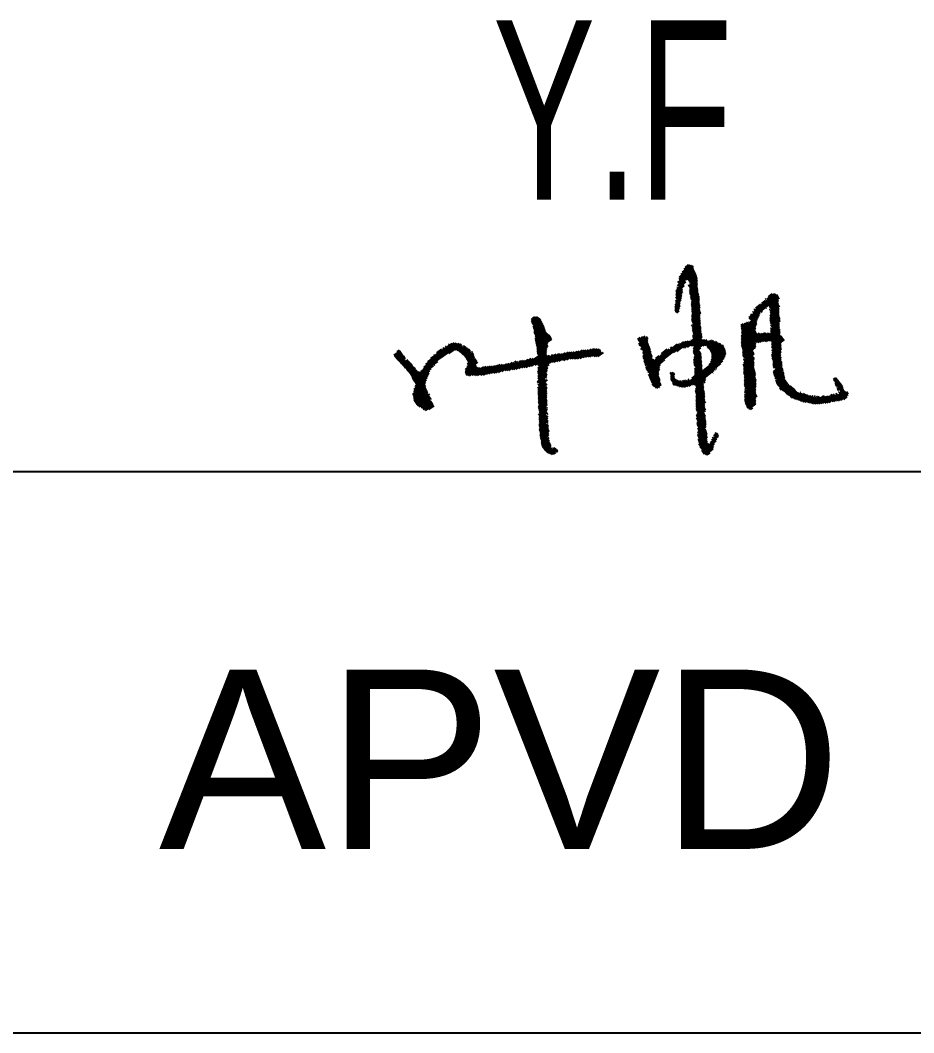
# Model space of a CAD drawing. Header units: millimetres. Extents: x -122 to 473, y -100 to 321.
# Drawn here: x 442.47 to 449.13, y 76 to 83.54 of the extents above; entities that cross this region are included whole.
import ezdxf

# ---------------------------------------------------------------- set-up
doc = ezdxf.new("R2010")
doc.units = ezdxf.units.MM
doc.styles.add('Arial', font='ARIAL.TTF', dxfattribs={"height": 0.2})
doc.styles.add('Arial Narrow', font='ARIALN.TTF', dxfattribs={"height": 0.2})

# ---------------------------------------------------------------- blocks, each defined once
blk = doc.blocks.new('Unknown-234528872-4356')
at = {"color": 7, "linetype": 'Continuous'}
for p, q in [((378.472, 80.1791), (457.6542, 80.1789)), ((378.472, 75.9972), (457.6296, 75.9972))]:
    blk.add_line(p, q, dxfattribs=at)
at = {"color": 7, "linetype": 'Continuous', "style": 'Arial'}
blk.add_text('APVD', height=1.33711, dxfattribs=at).set_placement((443.5037, 77.3666))
blk = doc.blocks.new('Unknown-234528872-4358')
at = {"color": 3, "linetype": 'Continuous'}
for p, q in [((447.3823, 81.6265), (447.4858, 81.7086)), ((447.3956, 81.6474), (447.4785, 81.7131)), ((447.4044, 81.6647), (447.4679, 81.715)), ((447.4166, 81.6847), (447.4602, 81.7192)), ((447.4261, 81.7026), (447.449, 81.7207)), ((447.3663, 81.5621), (447.4994, 81.6678)), ((447.3745, 81.579), (447.4956, 81.675)), ((447.3809, 81.615), (447.4865, 81.6988)), ((447.3812, 81.605), (447.4878, 81.6895)), ((447.3865, 81.5988), (447.4917, 81.6823)), ((447.4348, 81.6061), (447.5028, 81.6601)), ((447.4465, 81.6051), (447.5061, 81.6524)), ((447.4544, 81.601), (447.5088, 81.6442)), ((447.4554, 81.5915), (447.5115, 81.636)), ((447.3583, 81.5247), (447.4172, 81.5715)), ((447.3583, 81.5144), (447.4181, 81.5619)), ((447.3708, 81.5863), (447.3862, 81.5985)), ((447.3737, 81.599), (447.3758, 81.6007)), ((447.3749, 81.5483), (447.4289, 81.5911)), ((447.3773, 81.5605), (447.4278, 81.6006)), ((447.4472, 81.5643), (447.4509, 81.5673)), ((447.4519, 81.5577), (447.5154, 81.6081)), ((447.4571, 81.5722), (447.4617, 81.5758)), ((447.4571, 81.5205), (447.5159, 81.5672)), ((447.4584, 81.5112), (447.5172, 81.5579)), ((447.4588, 81.5322), (447.5154, 81.5771)), ((447.459, 81.553), (447.5154, 81.5977)), ((447.4595, 81.5431), (447.5154, 81.5874)), ((447.4598, 81.5846), (447.5142, 81.6278)), ((447.4632, 81.577), (447.5154, 81.6184)), ((447.3542, 81.4492), (447.3988, 81.4846)), ((447.3558, 81.4711), (447.4028, 81.5084)), ((447.3583, 81.5041), (447.4052, 81.5413)), ((447.3583, 81.4937), (447.4034, 81.5296)), ((447.3583, 81.4834), (447.4061, 81.5213)), ((447.3605, 81.4645), (447.4001, 81.496)), ((447.3629, 81.5491), (447.3647, 81.5505)), ((447.3645, 81.54), (447.3741, 81.5476)), ((447.4601, 81.5022), (447.5185, 81.5486)), ((447.4626, 81.4939), (447.5198, 81.5393)), ((447.4643, 81.4746), (447.5224, 81.5207)), ((447.4663, 81.4659), (447.5237, 81.5114)), ((447.4697, 81.4892), (447.5211, 81.53)), ((447.47, 81.4584), (447.5251, 81.5021)), ((447.471, 81.4386), (447.5315, 81.4865)), ((447.4742, 81.4514), (447.5264, 81.4928)), ((447.9017, 81.3154), (448.1192, 81.488)), ((447.9018, 81.3258), (448.1141, 81.4943)), ((447.9112, 81.3126), (448.1234, 81.481)), ((447.9306, 81.359), (448.1057, 81.4979)), ((447.9405, 81.3772), (448.0974, 81.5017)), ((448.0352, 81.4627), (448.0858, 81.5028)), ((448.0441, 81.4801), (448.0732, 81.5032)), ((447.3502, 81.415), (447.3905, 81.447)), ((447.3502, 81.4047), (447.3881, 81.4347)), ((447.3502, 81.3944), (447.3881, 81.4244)), ((447.3502, 81.384), (447.3877, 81.4138)), ((447.3542, 81.4389), (447.3968, 81.4727)), ((447.3542, 81.4285), (447.3937, 81.4599)), ((447.471, 81.4283), (447.5315, 81.4762)), ((447.471, 81.4179), (447.5315, 81.4659)), ((447.471, 81.4076), (447.5315, 81.4555)), ((447.475, 81.4004), (447.5315, 81.4452)), ((447.4751, 81.3901), (447.5315, 81.4349)), ((447.4751, 81.3798), (447.5329, 81.4257)), ((447.4751, 81.3695), (447.5362, 81.418)), ((447.4776, 81.3611), (447.5353, 81.4069)), ((447.9518, 81.3965), (447.9874, 81.4247)), ((447.9966, 81.432), (448.0205, 81.451)), ((448.0236, 81.4638), (448.0287, 81.4678)), ((448.0237, 81.4536), (448.0252, 81.4547)), ((448.0476, 81.4105), (448.1262, 81.4729)), ((448.0516, 81.4033), (448.1196, 81.4573)), ((448.055, 81.3957), (448.1196, 81.447)), ((448.0567, 81.3764), (448.1196, 81.4263)), ((448.0598, 81.3685), (448.1254, 81.4206)), ((448.0607, 81.3589), (448.1289, 81.4131)), ((448.0615, 81.3905), (448.1196, 81.4367)), ((446.2799, 81.3042), (446.3187, 81.3314)), ((446.2804, 81.2948), (446.3286, 81.3286)), ((446.2809, 81.3146), (446.3034, 81.3304)), ((447.3502, 81.3737), (447.3837, 81.4003)), ((447.3541, 81.3665), (447.3809, 81.3877)), ((447.3616, 81.3621), (447.3793, 81.3761)), ((447.473, 81.3679), (447.4736, 81.3683)), ((447.4751, 81.3385), (447.5363, 81.387)), ((447.4751, 81.3281), (447.5372, 81.3774)), ((447.4751, 81.3178), (447.5399, 81.3692)), ((447.4751, 81.3075), (447.5355, 81.3554)), ((447.4751, 81.3488), (447.4756, 81.3492)), ((447.4753, 81.2974), (447.5355, 81.3451)), ((447.4782, 81.2893), (447.5355, 81.3348)), ((447.4797, 81.3524), (447.5345, 81.3959)), ((447.5371, 81.3567), (447.5417, 81.3604)), ((447.8447, 81.2392), (447.9772, 81.3443)), ((447.8462, 81.2301), (447.9707, 81.3288)), ((447.914, 81.3459), (447.9222, 81.3524)), ((447.9147, 81.305), (447.9831, 81.3594)), ((447.9304, 81.3692), (447.9319, 81.3704)), ((447.9386, 81.386), (447.9436, 81.39)), ((447.9903, 81.3651), (447.9998, 81.3726)), ((448.0267, 81.3939), (448.0282, 81.3952)), ((448.0533, 81.3841), (448.0567, 81.3868)), ((448.0571, 81.3354), (448.1236, 81.3882)), ((448.0571, 81.3251), (448.1236, 81.3779)), ((448.0571, 81.3148), (448.1236, 81.3675)), ((448.0577, 81.3049), (448.1236, 81.3572)), ((448.0588, 81.2955), (448.1236, 81.3469)), ((448.0595, 81.3476), (448.1236, 81.3985)), ((448.0605, 81.2865), (448.1236, 81.3365)), ((448.0622, 81.2775), (448.1288, 81.3303)), ((446.2827, 81.2867), (446.337, 81.3247)), ((446.2854, 81.2788), (446.3444, 81.3202)), ((446.2885, 81.2713), (446.3483, 81.3132)), ((446.2928, 81.2548), (446.3562, 81.2992)), ((446.2936, 81.2456), (446.3602, 81.2922)), ((446.2945, 81.2657), (446.3523, 81.3062)), ((446.2964, 81.2378), (446.3639, 81.2851)), ((446.2994, 81.2107), (446.3733, 81.2625)), ((446.3003, 81.2211), (446.3706, 81.2703)), ((446.3017, 81.2318), (446.3672, 81.2777)), ((446.3025, 81.2031), (446.3761, 81.2547)), ((447.4722, 81.2639), (447.4791, 81.2693)), ((447.4755, 81.2562), (447.5398, 81.3072)), ((447.4791, 81.2487), (447.5395, 81.2966)), ((447.4791, 81.2383), (447.5395, 81.2863)), ((447.4791, 81.228), (447.5395, 81.276)), ((447.4807, 81.219), (447.5395, 81.2656)), ((447.4808, 81.281), (447.5355, 81.3244)), ((447.4826, 81.2721), (447.5355, 81.3141)), ((447.485, 81.212), (447.5435, 81.2585)), ((447.8421, 81.2681), (447.8557, 81.2789)), ((447.8426, 81.2582), (447.8687, 81.2789)), ((447.8435, 81.2485), (447.8948, 81.2893)), ((447.8445, 81.177), (447.9503, 81.261)), ((447.8453, 81.188), (447.9584, 81.2778)), ((447.8461, 81.1989), (447.9584, 81.2881)), ((447.8468, 81.2099), (447.9584, 81.2985)), ((447.8476, 81.2209), (447.9642, 81.3133)), ((447.8698, 81.2798), (447.8768, 81.2853)), ((447.8808, 81.2885), (447.8833, 81.2905)), ((447.898, 81.2918), (447.9009, 81.2941)), ((447.9819, 81.1415), (448.1276, 81.2571)), ((448.0632, 81.2369), (448.1276, 81.2881)), ((448.0632, 81.2266), (448.1276, 81.2777)), ((448.0632, 81.2679), (448.0643, 81.2688)), ((448.0632, 81.2163), (448.1276, 81.2674)), ((448.0659, 81.2597), (448.1317, 81.3119)), ((448.069, 81.2725), (448.1317, 81.3223)), ((448.0712, 81.2536), (448.1317, 81.3016)), ((446.3062, 81.196), (446.3789, 81.2468)), ((446.3079, 81.1679), (446.3875, 81.2236)), ((446.3086, 81.1587), (446.3916, 81.2168)), ((446.3093, 81.1884), (446.3816, 81.239)), ((446.3095, 81.1788), (446.3845, 81.2313)), ((446.31, 81.1499), (446.3973, 81.211)), ((446.3117, 81.1413), (446.4037, 81.2058)), ((446.3133, 81.1328), (446.4099, 81.2004)), ((446.3153, 81.1244), (446.4157, 81.1947)), ((446.3177, 81.1163), (446.4216, 81.1891)), ((446.3202, 81.1083), (446.4257, 81.1822)), ((447.0722, 81.1634), (447.089, 81.1768)), ((447.0789, 81.1274), (447.1454, 81.1802)), ((447.0794, 81.1485), (447.1269, 81.1862)), ((447.0835, 81.1414), (447.1307, 81.1788)), ((447.0997, 81.1749), (447.1101, 81.1831)), ((447.1357, 81.1828), (447.1398, 81.1861)), ((447.408, 81.0993), (447.548, 81.2103)), ((447.4278, 81.1047), (447.5497, 81.2014)), ((447.4408, 81.1047), (447.5506, 81.1918)), ((447.4678, 81.1157), (447.5509, 81.1816)), ((447.4817, 81.1784), (447.5435, 81.2275)), ((447.4827, 81.1896), (447.5435, 81.2378)), ((447.4829, 81.169), (447.5435, 81.2172)), ((447.4854, 81.202), (447.5435, 81.2482)), ((447.844, 81.1559), (447.9492, 81.2394)), ((447.844, 81.1457), (447.9484, 81.2285)), ((447.8441, 81.1664), (447.9498, 81.2503)), ((447.8444, 81.1356), (447.9524, 81.2214)), ((447.8448, 81.1256), (447.9568, 81.2145)), ((447.8452, 81.1156), (447.9505, 81.1992)), ((447.8456, 81.1056), (447.944, 81.1836)), ((447.9374, 81.1681), (447.9535, 81.1809)), ((447.944, 81.1836), (447.9547, 81.1921)), ((447.9501, 81.1472), (448.0275, 81.2086)), ((447.9505, 81.1992), (447.9558, 81.2034)), ((447.9513, 81.1584), (448.0176, 81.2111)), ((447.9524, 81.1697), (448.0009, 81.2081)), ((447.9535, 81.1809), (447.9863, 81.2069)), ((447.9547, 81.1921), (447.976, 81.2091)), ((447.9558, 81.1414), (448.0405, 81.2086)), ((447.9558, 81.2034), (447.9611, 81.2076)), ((447.9679, 81.1407), (448.0535, 81.2086)), ((448.0016, 81.1467), (448.1279, 81.2469)), ((448.0173, 81.1489), (448.1317, 81.2396)), ((448.0299, 81.1486), (448.1317, 81.2293)), ((448.0472, 81.1519), (448.1317, 81.2189)), ((448.0613, 81.1527), (448.1317, 81.2086)), ((448.0632, 81.2473), (448.0656, 81.2492)), ((448.0672, 81.1471), (448.1317, 81.1983)), ((448.0712, 81.14), (448.1376, 81.1927)), ((448.0712, 81.1297), (448.1442, 81.1876)), ((448.0712, 81.1193), (448.1498, 81.1817)), ((445.4572, 80.923), (445.7526, 81.1298)), ((445.4739, 80.9444), (445.7418, 81.132)), ((445.4789, 80.9576), (445.7275, 81.1318)), ((445.4917, 80.9764), (445.7172, 81.1343)), ((445.5064, 80.9964), (445.7071, 81.137)), ((445.5289, 81.0219), (445.6888, 81.1339)), ((445.6198, 81.0953), (445.6279, 81.101)), ((445.6378, 81.1079), (445.646, 81.1137)), ((445.6634, 81.0576), (445.7602, 81.1254)), ((445.6642, 81.1264), (445.6695, 81.1301)), ((445.7139, 81.0833), (445.7596, 81.1152)), ((445.7246, 81.081), (445.7668, 81.1105)), ((445.7332, 81.0772), (445.7855, 81.1139)), ((445.7402, 81.0724), (445.792, 81.1087)), ((445.7468, 81.0673), (445.798, 81.1031)), ((445.7744, 81.1158), (445.7757, 81.1168)), ((446.3208, 81.0795), (446.4004, 81.1353)), ((446.3211, 81.0895), (446.4305, 81.1661)), ((446.3217, 81.0704), (446.399, 81.1245)), ((446.322, 81.0998), (446.4286, 81.1745)), ((446.3233, 81.0618), (446.4041, 81.1184)), ((446.3253, 81.0534), (446.398, 81.1043)), ((447.0741, 81.1546), (447.0982, 81.1737)), ((447.0813, 81.119), (447.1483, 81.1722)), ((447.09, 81.1155), (447.1469, 81.1607)), ((447.0934, 81.1079), (447.1472, 81.1506)), ((447.0949, 81.0884), (447.1508, 81.1328)), ((447.1003, 81.103), (447.1481, 81.141)), ((447.1041, 81.0854), (447.1549, 81.1257)), ((447.1083, 81.0784), (447.1562, 81.1164)), ((447.109, 81.0583), (447.1636, 81.1017)), ((447.1103, 81.0697), (447.1604, 81.1095)), ((447.1327, 80.9428), (447.3672, 81.1289)), ((447.1366, 80.9355), (447.3795, 81.1283)), ((447.1416, 80.9292), (447.4134, 81.1449)), ((447.1478, 80.9238), (447.4308, 81.1484)), ((447.3139, 81.0969), (447.3263, 81.1068)), ((447.3384, 81.0647), (447.4475, 81.1513)), ((447.3633, 81.0741), (447.4586, 81.1497)), ((447.3846, 81.1324), (447.388, 81.135)), ((447.4216, 81.0997), (447.4237, 81.1014)), ((447.4672, 81.1566), (447.4683, 81.1574)), ((447.4782, 81.1653), (447.4788, 81.1658)), ((447.4801, 81.1152), (447.5488, 81.1697)), ((447.4857, 81.0782), (447.5886, 81.16)), ((447.4863, 81.0684), (447.5921, 81.1524)), ((447.4871, 81.0897), (447.5755, 81.1598)), ((447.4877, 81.0592), (447.5413, 81.1017)), ((447.4889, 81.1118), (447.5529, 81.1626)), ((447.4892, 81.1017), (447.563, 81.1603)), ((447.5597, 81.1163), (447.6034, 81.151)), ((447.5746, 81.1179), (447.6234, 81.1565)), ((447.5832, 81.1143), (447.6346, 81.1551)), ((447.5876, 81.1075), (447.6402, 81.1492)), ((447.5909, 81.0997), (447.6521, 81.1483)), ((447.5992, 81.096), (447.6624, 81.1461)), ((447.6043, 81.0898), (447.6687, 81.1408)), ((447.6071, 81.1539), (447.6099, 81.1562)), ((447.609, 81.0831), (447.6757, 81.1361)), ((447.6131, 81.0761), (447.684, 81.1323)), ((447.6167, 81.0686), (447.6938, 81.1297)), ((447.6197, 81.0606), (447.6978, 81.1226)), ((447.622, 81.0521), (447.7088, 81.121)), ((447.6235, 81.043), (447.7129, 81.1139)), ((447.624, 81.033), (447.7162, 81.1062)), ((447.8481, 81.0972), (447.9374, 81.1681)), ((447.8514, 81.0895), (447.9309, 81.1526)), ((447.8537, 81.081), (447.9243, 81.1371)), ((447.8537, 81.0707), (447.9178, 81.1216)), ((447.8537, 81.0604), (447.9113, 81.106)), ((447.8916, 81.0595), (447.9456, 81.1023)), ((447.8982, 81.075), (447.9467, 81.1135)), ((447.9047, 81.0905), (447.9479, 81.1247)), ((447.9113, 81.106), (447.949, 81.136)), ((447.9178, 81.1216), (447.9501, 81.1472)), ((447.9243, 81.1371), (447.9513, 81.1584)), ((447.9309, 81.1526), (447.9524, 81.1697)), ((447.9456, 81.1023), (447.9472, 81.1036)), ((447.9467, 81.1135), (447.9499, 81.1161)), ((447.9479, 81.1247), (447.9516, 81.1277)), ((447.949, 81.136), (447.9514, 81.1379)), ((448.0696, 81.0457), (448.1413, 81.1026)), ((448.0703, 81.0773), (448.1398, 81.1324)), ((448.0712, 81.109), (448.1543, 81.1749)), ((448.0712, 81.0987), (448.1584, 81.1679)), ((448.0714, 81.0575), (448.1408, 81.1125)), ((448.0758, 81.0713), (448.1403, 81.1225)), ((448.0775, 81.0933), (448.1645, 81.1623)), ((445.2558, 81.045), (445.3043, 81.079)), ((445.2579, 81.0367), (445.3084, 81.0721)), ((445.263, 81.0306), (445.313, 81.0656)), ((445.2685, 81.0247), (445.3179, 81.0593)), ((445.274, 81.0188), (445.3213, 81.0519)), ((445.2784, 81.0706), (445.2972, 81.0838)), ((445.2795, 81.0129), (445.3205, 81.0416)), ((445.2851, 81.007), (445.334, 81.0413)), ((445.2906, 81.0012), (445.3377, 81.0342)), ((445.2961, 80.9953), (445.3416, 81.0271)), ((445.3286, 81.0473), (445.3287, 81.0473)), ((445.5513, 81.0474), (445.5532, 81.0486)), ((445.5744, 81.0635), (445.6117, 81.0896)), ((445.7534, 81.0622), (445.8046, 81.0981)), ((445.7599, 81.057), (445.812, 81.0935)), ((445.766, 81.0515), (445.8194, 81.0889)), ((445.772, 81.046), (445.825, 81.0831)), ((445.7776, 81.0401), (445.8253, 81.0736)), ((445.7832, 81.0343), (445.8311, 81.0679)), ((445.7887, 81.0285), (445.8418, 81.0657)), ((445.792, 81.021), (445.8476, 81.0599)), ((445.7946, 81.0131), (445.8507, 81.0524)), ((445.8004, 81.0074), (445.8494, 81.0417)), ((445.8059, 81.0015), (445.8554, 81.0362)), ((445.8081, 80.9933), (445.8566, 81.0273)), ((445.8365, 81.0717), (445.8374, 81.0723)), ((445.8499, 81.0421), (445.8526, 81.044)), ((446.2087, 80.9523), (446.3932, 81.0815)), ((446.225, 80.954), (446.3924, 81.0712)), ((446.2398, 80.9546), (446.3916, 81.0609)), ((446.2632, 80.9612), (446.3925, 81.0517)), ((446.28, 80.9632), (446.3971, 81.0452)), ((446.3073, 80.9726), (446.4101, 81.0446)), ((446.3242, 80.9747), (446.4175, 81.04)), ((446.3282, 81.0457), (446.394, 81.0918)), ((446.3296, 80.9395), (446.4967, 81.0566)), ((446.3304, 80.9498), (446.4828, 81.0566)), ((446.3322, 80.9706), (446.4438, 81.0487)), ((446.3339, 80.962), (446.4642, 81.0533)), ((446.4153, 80.9898), (446.5108, 81.0566)), ((446.4269, 81.0466), (446.4275, 81.047)), ((446.4348, 80.9937), (446.5341, 81.0633)), ((446.4496, 80.9943), (446.5542, 81.0676)), ((446.4683, 80.9976), (446.5699, 81.0688)), ((446.486, 81.0004), (446.5828, 81.0681)), ((446.5101, 81.0074), (446.5999, 81.0703)), ((446.5216, 81.0057), (446.6195, 81.0743)), ((446.5433, 81.0112), (446.6348, 81.0753)), ((446.5667, 81.0178), (446.6603, 81.0834)), ((446.5805, 81.0178), (446.6733, 81.0828)), ((446.5943, 81.0177), (446.6863, 81.0822)), ((446.6082, 81.0177), (446.7043, 81.085)), ((446.6222, 81.0178), (446.7254, 81.09)), ((446.6417, 81.0216), (446.7434, 81.0929)), ((446.665, 81.0283), (446.7571, 81.0927)), ((446.6826, 81.0308), (446.7705, 81.0924)), ((446.7002, 81.0334), (446.7834, 81.0916)), ((446.7152, 81.0342), (446.7197, 81.0373)), ((446.7218, 81.0388), (446.7935, 81.089)), ((446.7352, 81.0384), (446.7955, 81.0806)), ((446.7467, 81.0367), (446.7998, 81.0739)), ((446.7588, 81.0354), (446.8036, 81.0669)), ((446.7738, 81.0362), (446.8156, 81.0655)), ((447.1125, 81.0404), (447.1665, 81.0833)), ((447.1125, 81.0301), (447.1709, 81.0765)), ((447.1125, 81.0198), (447.1715, 81.0666)), ((447.1171, 81.0544), (447.1651, 81.0925)), ((447.1172, 81.0131), (447.1724, 81.057)), ((447.1186, 80.9936), (447.18, 81.0423)), ((447.1193, 81.0045), (447.1748, 81.0485)), ((447.1217, 80.9858), (447.1788, 81.031)), ((447.2048, 81.0207), (447.2311, 81.0415)), ((447.2054, 81.0108), (447.3057, 81.0904)), ((447.2427, 81.0508), (447.2438, 81.0516)), ((447.2482, 81.0551), (447.2914, 81.0894)), ((447.4053, 80.8079), (447.7271, 81.0632)), ((447.4191, 80.8084), (447.7264, 81.0523)), ((447.4357, 80.8113), (447.7227, 81.0391)), ((447.4896, 80.9987), (447.5453, 81.0429)), ((447.4897, 80.9885), (447.5459, 81.0331)), ((447.49, 81.0094), (447.5446, 81.0527)), ((447.4914, 81.0208), (447.5439, 81.0625)), ((447.4923, 81.0525), (447.5289, 81.0816)), ((447.4927, 81.0322), (447.5398, 81.0695)), ((447.4942, 81.0437), (447.5356, 81.0765)), ((447.6021, 80.9744), (447.7267, 81.0732)), ((447.6152, 80.9951), (447.7254, 81.0825)), ((447.6207, 81.0098), (447.7218, 81.09)), ((447.6232, 81.0221), (447.7189, 81.098)), ((447.8537, 81.05), (447.9047, 81.0905)), ((447.8537, 81.0397), (447.8982, 81.075)), ((447.8553, 80.9687), (447.9369, 81.0334)), ((447.8574, 81.0323), (447.8916, 81.0595)), ((447.8611, 80.9835), (447.932, 81.0398)), ((447.8636, 81.0269), (447.8851, 81.0439)), ((447.8655, 80.9974), (447.9395, 81.0561)), ((447.8697, 81.0214), (447.8786, 81.0284)), ((447.872, 81.0129), (447.9391, 81.0661)), ((447.8786, 81.0284), (447.9321, 81.0709)), ((447.8851, 81.0439), (447.9317, 81.0809)), ((447.9377, 81.0237), (447.9393, 81.025)), ((448.0708, 81.0363), (448.141, 81.0921)), ((448.0718, 81.0164), (448.1392, 81.07)), ((448.0726, 81.0275), (448.1404, 81.0812)), ((448.0766, 81.01), (448.1381, 81.0587)), ((448.0793, 81.0017), (448.1372, 81.0477)), ((448.0793, 80.9914), (448.1383, 81.0382)), ((448.0793, 80.9811), (448.1414, 81.0304)), ((445.3015, 80.9894), (445.3368, 81.0141)), ((445.307, 80.9834), (445.3443, 81.0096)), ((445.3125, 80.9775), (445.3598, 81.0106)), ((445.3179, 80.9716), (445.3638, 81.0037)), ((445.3234, 80.9657), (445.3702, 80.9984)), ((445.3288, 80.9597), (445.376, 80.9928)), ((445.3342, 80.9538), (445.3819, 80.9872)), ((445.3397, 80.9479), (445.3875, 80.9813)), ((445.345, 80.9418), (445.3924, 80.9751)), ((445.3519, 80.9369), (445.3959, 80.9677)), ((445.3542, 80.9288), (445.4006, 80.9613)), ((445.3606, 80.9235), (445.4081, 80.9568)), ((445.3655, 80.9172), (445.4147, 80.9516)), ((445.3921, 80.8676), (445.5809, 80.9998)), ((445.398, 80.8621), (445.5488, 80.9676)), ((445.5546, 80.9717), (445.5598, 80.9753)), ((445.7868, 80.9199), (445.8683, 80.977)), ((445.7875, 80.9107), (445.8675, 80.9667)), ((445.7885, 80.9308), (445.8791, 80.9943)), ((445.7891, 80.9021), (445.8734, 80.9611)), ((445.7908, 80.9422), (445.8757, 81.0017)), ((445.7955, 80.8968), (445.8786, 80.955)), ((445.8002, 80.9586), (445.8732, 81.0097)), ((445.8036, 80.9804), (445.8563, 81.0173)), ((445.8051, 80.8938), (445.8871, 80.9512)), ((445.8054, 80.9719), (445.8674, 81.0154)), ((445.8179, 80.893), (445.8999, 80.9504)), ((445.8363, 80.8961), (445.9245, 80.9579)), ((445.8503, 80.8962), (445.9417, 80.9602)), ((445.8633, 80.8955), (445.9581, 80.962)), ((445.8763, 80.8949), (445.9746, 80.9637)), ((445.8951, 80.8983), (445.9897, 80.9646)), ((445.9058, 80.8961), (446.0076, 80.9674)), ((445.9222, 80.8978), (446.0185, 80.9653)), ((445.944, 80.9034), (446.0465, 80.9751)), ((445.9612, 80.9056), (446.0623, 80.9764)), ((445.9824, 80.9108), (446.0742, 80.975)), ((445.9983, 80.9122), (446.0965, 80.9809)), ((446.0144, 80.9137), (446.1144, 80.9837)), ((446.0206, 80.9667), (446.0279, 80.9719)), ((446.034, 80.9177), (446.1376, 80.9902)), ((446.0576, 80.9244), (446.1523, 80.9908)), ((446.0833, 80.9327), (446.1768, 80.9982)), ((446.0955, 80.9315), (446.1817, 80.9919)), ((446.1108, 80.9325), (446.2154, 81.0057)), ((446.1349, 80.9396), (446.229, 81.0055)), ((446.1482, 80.9392), (446.2553, 81.0142)), ((446.1562, 80.9935), (446.1656, 81)), ((446.1645, 80.9408), (446.2774, 81.0199)), ((446.1857, 80.9459), (446.2945, 81.0221)), ((446.1861, 80.995), (446.2, 81.0047)), ((446.3271, 80.9086), (446.4006, 80.96)), ((446.3279, 80.9189), (446.4103, 80.9766)), ((446.3288, 80.9292), (446.4062, 80.9834)), ((446.3306, 80.9012), (446.4006, 80.9503)), ((446.4069, 80.9839), (446.4142, 80.989)), ((447.1264, 80.9688), (447.1798, 81.0112)), ((447.1269, 80.9795), (447.1804, 81.0219)), ((447.1306, 80.9514), (447.2049, 81.0104)), ((447.1372, 80.967), (447.1945, 81.0125)), ((447.1505, 80.8949), (447.2346, 80.9617)), ((447.154, 80.9184), (447.262, 81.0041)), ((447.1551, 80.8882), (447.232, 80.9492)), ((447.1566, 80.9101), (447.2415, 80.9774)), ((447.2661, 81.0073), (447.2741, 81.0137)), ((447.4547, 80.816), (447.7154, 81.0229)), ((447.4791, 80.8251), (447.7047, 81.0041)), ((447.4904, 80.9787), (447.5466, 81.0233)), ((447.491, 80.9688), (447.5472, 81.0134)), ((447.4917, 80.8247), (447.6909, 80.9828)), ((447.4952, 80.9412), (447.5492, 80.984)), ((447.4952, 80.9308), (447.5499, 80.9742)), ((447.4952, 80.9205), (447.5505, 80.9644)), ((447.4952, 80.9102), (447.5512, 80.9546)), ((447.4965, 80.9629), (447.5479, 81.0036)), ((447.5009, 80.956), (447.5485, 80.9938)), ((447.8591, 81.013), (447.863, 81.0161)), ((447.8607, 80.9006), (447.9309, 80.9563)), ((447.8611, 80.9629), (447.9377, 81.0237)), ((447.8618, 80.9531), (447.9366, 81.0124)), ((447.8618, 80.9428), (447.9354, 81.0012)), ((447.8618, 80.9324), (447.9343, 80.99)), ((447.8618, 80.9221), (447.9332, 80.9788)), ((447.8618, 80.9118), (447.932, 80.9675)), ((447.862, 81.005), (447.872, 81.0129)), ((447.8635, 80.9958), (447.8655, 80.9974)), ((447.9298, 80.9451), (447.9383, 80.9518)), ((447.9309, 80.9563), (447.9383, 80.9622)), ((447.932, 80.9675), (447.9383, 80.9725)), ((447.9332, 80.9788), (447.9383, 80.9828)), ((447.9343, 80.99), (447.9383, 80.9932)), ((447.9354, 81.0012), (447.9367, 81.0022)), ((447.9366, 81.0124), (447.9396, 81.0149)), ((448.0793, 80.9707), (448.1396, 81.0186)), ((448.0793, 80.9604), (448.1406, 81.009)), ((448.0816, 80.9519), (448.1449, 81.0021)), ((448.0823, 80.9112), (448.1478, 80.9631)), ((448.0826, 80.9217), (448.1478, 80.9734)), ((448.0847, 80.9027), (448.1496, 80.9542)), ((448.0924, 80.9501), (448.1478, 80.9941)), ((448.0994, 80.9454), (448.1478, 80.9838)), ((445.3704, 80.9109), (445.4152, 80.9423)), ((445.3751, 80.9044), (445.422, 80.9373)), ((445.3794, 80.8977), (445.4278, 80.9316)), ((445.3833, 80.8907), (445.4337, 80.926)), ((445.3871, 80.8836), (445.4422, 80.9222)), ((445.3908, 80.8765), (445.4559, 80.9221)), ((445.4005, 80.854), (445.533, 80.9468)), ((445.4053, 80.8477), (445.523, 80.93)), ((445.4118, 80.8425), (445.516, 80.9154)), ((445.4151, 80.8155), (445.5029, 80.877)), ((445.4152, 80.8351), (445.5138, 80.9042)), ((445.4168, 80.8265), (445.5082, 80.8904)), ((446.3233, 80.8474), (446.3949, 80.8975)), ((446.3246, 80.8386), (446.3941, 80.8872)), ((446.3282, 80.8703), (446.3912, 80.9144)), ((446.329, 80.8806), (446.3952, 80.927)), ((446.3298, 80.8909), (446.3986, 80.9391)), ((446.3325, 80.8636), (446.3957, 80.9079)), ((447.15, 80.9152), (447.1538, 80.9182)), ((447.1583, 80.8804), (447.2358, 80.942)), ((447.1615, 80.8726), (447.2294, 80.9265)), ((447.1647, 80.8649), (447.2294, 80.9162)), ((447.168, 80.8571), (447.2294, 80.9058)), ((447.1713, 80.8494), (447.2294, 80.8955)), ((447.1746, 80.8417), (447.2307, 80.8862)), ((447.1804, 80.836), (447.2344, 80.8789)), ((447.3124, 80.9097), (447.3238, 80.9188)), ((447.318, 80.9038), (447.3356, 80.9178)), ((447.318, 80.8935), (447.3443, 80.9144)), ((447.318, 80.8832), (447.3464, 80.9058)), ((447.318, 80.8728), (447.3453, 80.8945)), ((447.3183, 80.8628), (447.3451, 80.884)), ((447.3225, 80.8558), (447.3479, 80.8759)), ((447.4776, 80.8755), (447.5525, 80.935)), ((447.4952, 80.8998), (447.5518, 80.9448)), ((447.5016, 80.8222), (447.6411, 80.933)), ((447.6308, 80.9145), (447.6332, 80.9164)), ((447.646, 80.9369), (447.6514, 80.9412)), ((447.6578, 80.9462), (447.6592, 80.9473)), ((447.8658, 80.8943), (447.9298, 80.9451)), ((447.8658, 80.884), (447.9286, 80.9338)), ((447.8658, 80.8736), (447.9275, 80.9226)), ((447.8658, 80.8633), (447.9264, 80.9114)), ((447.8658, 80.853), (447.9252, 80.9001)), ((447.8658, 80.8426), (447.9241, 80.8889)), ((447.8658, 80.8323), (447.923, 80.8777)), ((447.9207, 80.8552), (447.949, 80.8776)), ((447.9218, 80.8664), (447.9479, 80.8871)), ((447.923, 80.8777), (447.9488, 80.8982)), ((447.9241, 80.8889), (447.9504, 80.9098)), ((447.9252, 80.9001), (447.9493, 80.9193)), ((447.9264, 80.9114), (447.9471, 80.9278)), ((447.9275, 80.9226), (447.9441, 80.9358)), ((447.9286, 80.9338), (447.9409, 80.9435)), ((448.0881, 80.895), (448.1536, 80.947)), ((448.0911, 80.8871), (448.1549, 80.9378)), ((448.0937, 80.8789), (448.1524, 80.9254)), ((448.095, 80.8696), (448.1593, 80.9205)), ((448.0993, 80.8523), (448.163, 80.9028)), ((448.1018, 80.844), (448.1648, 80.894)), ((448.1037, 80.8661), (448.1611, 80.9117)), ((448.1047, 80.836), (448.1667, 80.8851)), ((448.1086, 80.8287), (448.1669, 80.8749)), ((448.5301, 80.8635), (448.5463, 80.8764)), ((448.5329, 80.8555), (448.5559, 80.8737)), ((445.3962, 80.7536), (445.4863, 80.8167)), ((445.3981, 80.7452), (445.491, 80.8102)), ((445.4007, 80.7373), (445.4952, 80.8034)), ((445.404, 80.7688), (445.4862, 80.8263)), ((445.4048, 80.7791), (445.4889, 80.838)), ((445.4056, 80.7894), (445.4922, 80.8501)), ((445.4125, 80.804), (445.4968, 80.863)), ((445.4887, 80.8184), (445.4914, 80.8203)), ((446.3264, 80.8009), (446.3852, 80.842)), ((446.3282, 80.8216), (446.3875, 80.8632)), ((446.329, 80.7734), (446.3867, 80.8139)), ((446.3294, 80.7835), (446.3955, 80.8298)), ((446.3294, 80.764), (446.3961, 80.8107)), ((446.3299, 80.7546), (446.3953, 80.8004)), ((446.3302, 80.7938), (446.3919, 80.837)), ((446.333, 80.8153), (446.3981, 80.8609)), ((446.3358, 80.8367), (446.3819, 80.869)), ((446.3924, 80.8666), (446.394, 80.8677)), ((447.1791, 80.8246), (447.2374, 80.8709)), ((447.184, 80.8182), (447.2374, 80.8606)), ((447.1913, 80.8136), (447.2374, 80.8502)), ((447.1984, 80.809), (447.2386, 80.8408)), ((447.2044, 80.8034), (447.2446, 80.8353)), ((447.2123, 80.7993), (447.2463, 80.8263)), ((447.233, 80.8054), (447.2351, 80.8071)), ((447.3268, 80.8488), (447.3528, 80.8695)), ((447.3303, 80.8413), (447.3598, 80.8647)), ((447.3332, 80.8333), (447.3673, 80.8603)), ((447.336, 80.8252), (447.3755, 80.8565)), ((447.3458, 80.8226), (447.3849, 80.8537)), ((447.3557, 80.8201), (447.398, 80.8537)), ((447.365, 80.8172), (447.403, 80.8474)), ((447.3738, 80.8139), (447.4301, 80.8585)), ((447.3827, 80.8106), (447.4415, 80.8572)), ((447.3937, 80.809), (447.4573, 80.8594)), ((447.4047, 80.8487), (447.4154, 80.8572)), ((447.4477, 80.8621), (447.4532, 80.8665)), ((447.5018, 80.7708), (447.5637, 80.8199)), ((447.5019, 80.7812), (447.5622, 80.829)), ((447.5027, 80.7611), (447.5637, 80.8095)), ((447.5036, 80.7928), (447.5607, 80.8382)), ((447.505, 80.8146), (447.5772, 80.8719)), ((447.5053, 80.8046), (447.5755, 80.8602)), ((447.5073, 80.7545), (447.5637, 80.7992)), ((447.5638, 80.8406), (447.5726, 80.8476)), ((447.8658, 80.822), (447.9218, 80.8664)), ((447.866, 80.8118), (447.9207, 80.8552)), ((447.8698, 80.7735), (447.9162, 80.8103)), ((447.8698, 80.7632), (447.915, 80.7991)), ((447.8705, 80.805), (447.9196, 80.844)), ((447.8718, 80.7958), (447.9184, 80.8328)), ((447.881, 80.7927), (447.9173, 80.8215)), ((447.9128, 80.7766), (447.9504, 80.8065)), ((447.9139, 80.7878), (447.9544, 80.82)), ((447.915, 80.7991), (447.9544, 80.8303)), ((447.9162, 80.8103), (447.9544, 80.8406)), ((447.9173, 80.8215), (447.9544, 80.851)), ((447.9184, 80.8328), (447.9544, 80.8613)), ((447.9196, 80.844), (447.9526, 80.8702)), ((447.9536, 80.809), (447.9544, 80.8097)), ((448.1134, 80.8221), (448.1683, 80.8657)), ((448.1187, 80.8161), (448.1741, 80.86)), ((448.1251, 80.8108), (448.1799, 80.8543)), ((448.1285, 80.8031), (448.183, 80.8464)), ((448.1291, 80.7933), (448.1883, 80.8403)), ((448.1357, 80.7882), (448.1891, 80.8306)), ((448.1442, 80.7846), (448.199, 80.8281)), ((448.1526, 80.7809), (448.2017, 80.8199)), ((448.1599, 80.7764), (448.2104, 80.8165)), ((448.1663, 80.7711), (448.2182, 80.8124)), ((448.1725, 80.7657), (448.2249, 80.8073)), ((448.1765, 80.7586), (448.2315, 80.8022)), ((448.5383, 80.8494), (448.5601, 80.8667)), ((448.5424, 80.8423), (448.5674, 80.8621)), ((448.5425, 80.8321), (448.5715, 80.855)), ((448.5444, 80.8232), (448.5759, 80.8483)), ((448.547, 80.815), (448.5813, 80.8422)), ((448.5536, 80.8098), (448.554, 80.8102)), ((448.5548, 80.8005), (448.5584, 80.8034)), ((448.5581, 80.8134), (448.5868, 80.8362)), ((448.559, 80.7935), (448.5954, 80.8224)), ((448.5604, 80.7842), (448.5994, 80.8152)), ((448.5627, 80.8067), (448.5911, 80.8293)), ((448.575, 80.7855), (448.6026, 80.8074)), ((448.5798, 80.779), (448.6045, 80.7986)), ((445.4022, 80.7285), (445.4949, 80.7935)), ((445.4036, 80.7198), (445.5011, 80.7881)), ((445.405, 80.711), (445.5041, 80.7805)), ((445.4064, 80.7023), (445.5068, 80.7726)), ((445.4099, 80.695), (445.5059, 80.7622)), ((445.4143, 80.6883), (445.5126, 80.7572)), ((445.4191, 80.682), (445.5233, 80.7549)), ((445.4244, 80.6759), (445.5192, 80.7423)), ((445.4306, 80.6705), (445.5236, 80.7356)), ((445.4371, 80.6653), (445.5304, 80.7306)), ((445.5175, 80.7606), (445.5182, 80.7611)), ((445.5279, 80.7191), (445.5345, 80.7238)), ((446.3303, 80.7451), (446.3945, 80.7901)), ((446.3307, 80.7357), (446.3937, 80.7798)), ((446.3309, 80.6871), (446.3947, 80.7318)), ((446.3312, 80.7263), (446.3929, 80.7695)), ((446.3316, 80.7168), (446.3958, 80.7618)), ((446.3321, 80.7074), (446.3934, 80.7503)), ((446.3325, 80.698), (446.3927, 80.7401)), ((447.5073, 80.7441), (447.5637, 80.7889)), ((447.5073, 80.7338), (447.5679, 80.7819)), ((447.5073, 80.7235), (447.5691, 80.7725)), ((447.5073, 80.7131), (447.5703, 80.7631)), ((447.5073, 80.7028), (447.571, 80.7533)), ((447.5073, 80.6925), (447.5709, 80.743)), ((447.5073, 80.6821), (447.5703, 80.7321)), ((447.8698, 80.7839), (447.8747, 80.7877)), ((447.8698, 80.7425), (447.9128, 80.7766)), ((447.8698, 80.7322), (447.9116, 80.7654)), ((447.8698, 80.7529), (447.8721, 80.7546)), ((447.8698, 80.7219), (447.9105, 80.7541)), ((447.8698, 80.7115), (447.9094, 80.7429)), ((447.8698, 80.7012), (447.9082, 80.7317)), ((447.8779, 80.7592), (447.9139, 80.7878)), ((447.9037, 80.6868), (447.9518, 80.7249)), ((447.9049, 80.698), (447.9611, 80.7426)), ((447.906, 80.7092), (447.9587, 80.7511)), ((447.9071, 80.7205), (447.9536, 80.7574)), ((447.9082, 80.7317), (447.9504, 80.7651)), ((447.9094, 80.7429), (447.9504, 80.7755)), ((447.9105, 80.7541), (447.9504, 80.7858)), ((447.9116, 80.7654), (447.9504, 80.7961)), ((448.1846, 80.7546), (448.2378, 80.7969)), ((448.1897, 80.7484), (448.2437, 80.7912)), ((448.1989, 80.7453), (448.2489, 80.7851)), ((448.2077, 80.742), (448.254, 80.7788)), ((448.2103, 80.7337), (448.2591, 80.7725)), ((448.2166, 80.7284), (448.2667, 80.7682)), ((448.2268, 80.7262), (448.2754, 80.7648)), ((448.2367, 80.7237), (448.2893, 80.7654)), ((448.242, 80.7176), (448.2963, 80.7607)), ((448.2527, 80.7157), (448.3095, 80.7608)), ((448.2631, 80.7137), (448.3182, 80.7574)), ((448.2718, 80.7102), (448.3269, 80.7539)), ((448.2805, 80.7068), (448.3355, 80.7505)), ((448.2807, 80.769), (448.2828, 80.7706)), ((448.2892, 80.7033), (448.3442, 80.747)), ((448.2978, 80.6999), (448.3529, 80.7436)), ((448.3067, 80.6966), (448.3637, 80.7419)), ((448.319, 80.6961), (448.3768, 80.7419)), ((448.3308, 80.695), (448.3814, 80.7352)), ((448.3406, 80.6925), (448.3907, 80.7323)), ((448.3503, 80.6899), (448.4037, 80.7323)), ((448.3601, 80.6873), (448.423, 80.7373)), ((448.3704, 80.6851), (448.432, 80.7341)), ((448.3813, 80.6835), (448.4571, 80.7436)), ((448.3866, 80.7393), (448.3898, 80.7419)), ((448.393, 80.6824), (448.466, 80.7404)), ((448.4001, 80.7398), (448.4028, 80.7419)), ((448.4062, 80.6826), (448.4729, 80.7355)), ((448.4095, 80.7369), (448.4136, 80.7401)), ((448.4204, 80.6835), (448.4922, 80.7405)), ((448.4357, 80.6853), (448.5038, 80.7394)), ((448.451, 80.6872), (448.5374, 80.7557)), ((448.4664, 80.689), (448.5411, 80.7483)), ((448.4739, 80.7363), (448.4801, 80.7412)), ((448.4818, 80.6909), (448.5621, 80.7546)), ((448.4972, 80.6928), (448.6119, 80.7838)), ((448.5074, 80.7422), (448.5205, 80.7526)), ((448.5196, 80.7002), (448.6165, 80.7771)), ((448.5316, 80.6994), (448.6239, 80.7727)), ((448.5466, 80.7526), (448.5573, 80.7612)), ((448.5519, 80.7052), (448.6358, 80.7718)), ((448.5654, 80.7779), (448.5663, 80.7787)), ((448.5661, 80.7061), (448.6415, 80.766)), ((448.5729, 80.7632), (448.6063, 80.7897)), ((448.5845, 80.7104), (448.6379, 80.7528)), ((448.6054, 80.7166), (448.6317, 80.7375)), ((445.4437, 80.6602), (445.5236, 80.7162)), ((445.4561, 80.6591), (445.5269, 80.7087)), ((445.4607, 80.6526), (445.5342, 80.7041)), ((445.4695, 80.649), (445.5387, 80.6975)), ((445.4732, 80.6419), (445.5437, 80.6913)), ((445.4818, 80.6381), (445.5477, 80.6843)), ((445.4901, 80.6342), (445.5502, 80.6763)), ((445.5148, 80.6418), (445.5537, 80.669)), ((446.3325, 80.659), (446.3957, 80.7033)), ((446.3327, 80.6494), (446.3962, 80.6938)), ((446.3335, 80.6695), (446.3952, 80.7127)), ((446.3335, 80.6402), (446.3966, 80.6844)), ((446.3352, 80.6804), (446.393, 80.7209)), ((446.3355, 80.6319), (446.389, 80.6693)), ((446.3387, 80.6244), (446.3882, 80.659)), ((446.3387, 80.6146), (446.3884, 80.6494)), ((446.3911, 80.6708), (446.397, 80.6749)), ((446.3916, 80.642), (446.3994, 80.6474)), ((446.3943, 80.6536), (446.3998, 80.6574)), ((447.5062, 80.6399), (447.5785, 80.6973)), ((447.5073, 80.6718), (447.5698, 80.7214)), ((447.5073, 80.6615), (447.5708, 80.7119)), ((447.5087, 80.6522), (447.5737, 80.7038)), ((447.5096, 80.6323), (447.5717, 80.6816)), ((447.511, 80.6024), (447.5727, 80.6514)), ((447.5158, 80.6269), (447.5717, 80.6713)), ((447.5162, 80.6168), (447.5717, 80.661)), ((447.872, 80.6926), (447.9071, 80.7205)), ((447.8745, 80.6842), (447.906, 80.7092)), ((447.8772, 80.6761), (447.9049, 80.698)), ((447.8802, 80.6681), (447.9037, 80.6868)), ((447.8839, 80.6607), (447.9026, 80.6755)), ((447.8873, 80.6531), (447.9015, 80.6643)), ((447.8963, 80.6499), (447.9003, 80.6531)), ((447.8999, 80.6424), (447.9504, 80.6825)), ((447.9003, 80.6531), (447.9504, 80.6928)), ((447.9015, 80.6643), (447.9504, 80.7031)), ((447.9026, 80.6755), (447.9504, 80.7135)), ((447.912, 80.6417), (447.9278, 80.6542)), ((446.3324, 80.6005), (446.3909, 80.6414)), ((446.3357, 80.593), (446.3961, 80.6353)), ((446.3364, 80.5643), (446.3907, 80.6023)), ((446.3372, 80.5746), (446.3995, 80.6182)), ((446.338, 80.5849), (446.3927, 80.6232)), ((446.3382, 80.5363), (446.4001, 80.5797)), ((446.339, 80.5466), (446.4029, 80.5914)), ((446.3398, 80.5569), (446.3937, 80.5947)), ((446.3962, 80.6062), (446.4028, 80.6108)), ((447.5089, 80.5698), (447.5689, 80.6173)), ((447.5097, 80.5911), (447.5785, 80.6456)), ((447.5104, 80.5813), (447.5765, 80.6337)), ((447.5128, 80.5625), (447.572, 80.6095)), ((447.5132, 80.5319), (447.5758, 80.5815)), ((447.5133, 80.5423), (447.5758, 80.5918)), ((447.5152, 80.5541), (447.5758, 80.6022)), ((446.3366, 80.5157), (446.4025, 80.5619)), ((446.3374, 80.526), (446.3998, 80.5697)), ((446.3384, 80.4877), (446.3976, 80.5292)), ((446.3392, 80.4981), (446.3911, 80.5344)), ((446.3393, 80.4786), (446.4068, 80.5259)), ((446.34, 80.5084), (446.4038, 80.553)), ((446.3431, 80.4715), (446.407, 80.5163)), ((446.3433, 80.4522), (446.4074, 80.4971)), ((446.3443, 80.4626), (446.4064, 80.5061)), ((446.3972, 80.5387), (446.4037, 80.5432)), ((447.5146, 80.5226), (447.5758, 80.5712)), ((447.5176, 80.5147), (447.5783, 80.5628)), ((447.5176, 80.5044), (447.5182, 80.5048)), ((447.5184, 80.4946), (447.5812, 80.5445)), ((447.5195, 80.4645), (447.5782, 80.5111)), ((447.5204, 80.4859), (447.5812, 80.5341)), ((447.5208, 80.4758), (447.5799, 80.5228)), ((447.5224, 80.5082), (447.5805, 80.5542)), ((447.5274, 80.4605), (447.5767, 80.4996)), ((446.3442, 80.4431), (446.4105, 80.4895)), ((446.3459, 80.4345), (446.4122, 80.481)), ((446.3478, 80.4261), (446.4098, 80.4695)), ((446.3498, 80.4178), (446.4076, 80.4582)), ((446.3517, 80.4094), (446.4079, 80.4488)), ((446.3536, 80.401), (446.4006, 80.4339)), ((446.354, 80.3915), (446.4085, 80.4296)), ((446.4087, 80.4298), (446.4108, 80.4313)), ((447.5181, 80.4427), (447.5801, 80.492)), ((447.5185, 80.4533), (447.5235, 80.4574)), ((447.5218, 80.4147), (447.5872, 80.4666)), ((447.5221, 80.4356), (447.5831, 80.484)), ((447.5229, 80.4052), (447.5885, 80.4573)), ((447.5252, 80.4277), (447.5851, 80.4753)), ((447.5259, 80.3973), (447.5892, 80.4475)), ((447.5265, 80.3771), (447.588, 80.4259)), ((447.5285, 80.389), (447.5896, 80.4375)), ((447.6039, 80.3765), (447.6612, 80.422)), ((447.6126, 80.3938), (447.6722, 80.4411)), ((447.6233, 80.4125), (447.6738, 80.4527)), ((447.6284, 80.4269), (447.6385, 80.435)), ((447.6376, 80.4446), (447.6644, 80.4658)), ((447.6443, 80.4395), (447.6714, 80.4611)), ((447.6471, 80.4624), (447.6549, 80.4687)), ((446.3547, 80.3822), (446.4076, 80.4193)), ((446.3566, 80.3738), (446.4132, 80.4135)), ((446.3593, 80.366), (446.4099, 80.4014)), ((446.3626, 80.3586), (446.4173, 80.3969)), ((446.3668, 80.3517), (446.4204, 80.3893)), ((446.3709, 80.3449), (446.4236, 80.3817)), ((446.3759, 80.3386), (446.4268, 80.3742)), ((446.3813, 80.3327), (446.4273, 80.3649)), ((446.3878, 80.3275), (446.4261, 80.3543)), ((446.3944, 80.3223), (446.4348, 80.3506)), ((446.4011, 80.3173), (446.4563, 80.356)), ((446.4088, 80.3129), (446.4621, 80.3503)), ((446.441, 80.3549), (446.4446, 80.3575)), ((446.4481, 80.3307), (446.4692, 80.3455)), ((447.5321, 80.3712), (447.587, 80.4148)), ((447.5356, 80.3636), (447.5906, 80.4073)), ((447.5372, 80.3545), (447.5886, 80.3954)), ((447.5441, 80.3497), (447.5961, 80.3909)), ((447.5479, 80.3321), (447.6039, 80.3765)), ((447.5491, 80.3433), (447.6034, 80.3864)), ((447.5501, 80.3234), (447.5974, 80.361)), ((447.5586, 80.3199), (447.5908, 80.3455)), ((447.5772, 80.3036), (447.6336, 80.3484)), ((447.5777, 80.3144), (447.6361, 80.3607)), ((447.5843, 80.3299), (447.6388, 80.3732)), ((447.5908, 80.3455), (447.6438, 80.3875)), ((447.5974, 80.361), (447.6547, 80.4065)), ((446.4189, 80.3103), (446.4481, 80.3307)), ((446.4276, 80.3066), (446.4762, 80.3406)), ((446.4425, 80.3073), (446.4616, 80.3207)), ((446.4664, 80.324), (446.4753, 80.3303)), ((447.5606, 80.3112), (447.5843, 80.3299)), ((447.5704, 80.3086), (447.5777, 80.3144)), ((447.589, 80.3027), (447.61, 80.3193))]:
    blk.add_line(p, q, dxfattribs=at)
at = {"color": 6, "style": 'Arial Narrow', "width": 0.75}
blk.add_text('Y.F', height=1.3362, dxfattribs=at).set_placement((445.9906, 82.2051))

msp = doc.modelspace()

# ---------------------------------------------------------------- block references
for name in ['Unknown-234528872-4356', 'Unknown-234528872-4358']:
    msp.add_blockref(name, (0, 0))

doc.saveas('drawing.dxf')
